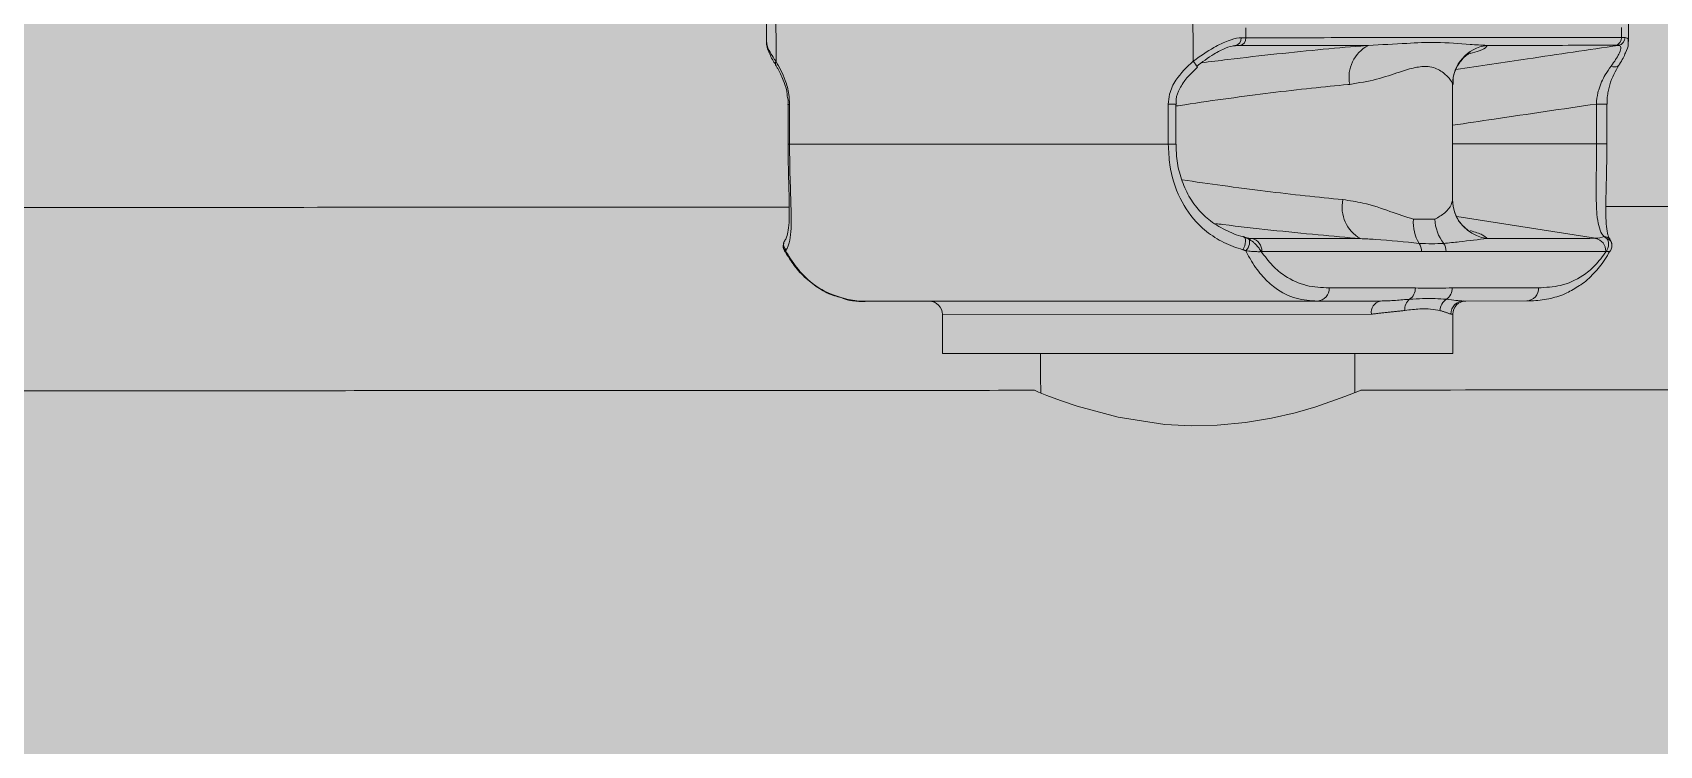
# Model space of a CAD drawing. Header units: millimetres. Extents: x 7964926 to 16080295, y -6277184 to -2986664.
# Drawn here: x 8008879.1 to 8009003.5, y -3080653.7 to -3080599.3 of the extents above; entities that cross this region are included whole.
import ezdxf

# ---------------------------------------------------------------- set-up
doc = ezdxf.new("R2010")
doc.units = ezdxf.units.MM
doc.header["$LTSCALE"] = 2000
doc.header["$MEASUREMENT"] = 0
doc.layers.add('L - paving', color=9, linetype='Continuous', lineweight=5)
doc.layers.add('L-HATCH', color=8, linetype='Continuous', lineweight=5)

# ---------------------------------------------------------------- blocks, each defined once
blk = doc.blocks.new('gym')
at = {"linetype": 'Continuous', "lineweight": 15}
for p, q in [((-3609.82, 58.01), (-3609.81, 53.66)), ((-3577.93, 53.68), (-3577.94, 58.03)), ((-3573.89, 56.24), (-3573.89, 55.47)), ((-3545.19, 55.49), (-3545.19, 56.26)), ((-3608.78, 50.38), (-3608.88, 50.38)), ((-3579.83, 50.39), (-3579.25, 50.39)), ((-3546.31, 50.41), (-3547.1, 50.41)), ((-3546.31, 50.41), (-3546.31, 50.41)), ((-3608.78, 47.34), (-3608.88, 47.34)), ((-3608.78, 47.34), (-3579.83, 47.35)), ((-3579.83, 47.35), (-3579.25, 47.35)), ((-3558.09, 47.36), (-3547.1, 47.37)), ((-3546.3, 47.37), (-3547.1, 47.37)), ((-3557.78, 41.81), (-3547.16, 40.15)), ((-3573.91, 40.2), (-3573.44, 40.13)), ((-3567.53, 36.36), (-3560.94, 36.36)), ((-3558.12, 36.36), (-3551.53, 36.37)), ((-3602.75, 35.34), (-3568.42, 35.36)), ((-3563.62, 35.36), (-3568.42, 35.36)), ((-3552.42, 35.37), (-3557.23, 35.36)), ((-3564.3, 34.36), (-3597.09, 34.34)), ((-3558.08, 34.36), (-3558.22, 34.36)), ((-3597.09, 31.34), (-3558.08, 31.36))]:
    blk.add_line(p, q, dxfattribs=at)
at = {"linetype": 'Continuous', "lineweight": 15, "flags": 128}
for points in [[(-3545.38, 53.37), (-3545.39, 53.37), (-3545.46, 53.29), (-3545.57, 53.25), (-3545.7, 53.24), (-3545.84, 53.25), (-3545.98, 53.3)], [(-3558.09, 43.11), (-3558.05, 42.57), (-3557.92, 42.1)], [(-3574.12, 39.28), (-3574.04, 39.42), (-3573.98, 39.58), (-3573.94, 39.75), (-3573.92, 39.92), (-3573.93, 40.06), (-3573.96, 40.17), (-3574.02, 40.25), (-3574.08, 40.27)], [(-3573.9, 39.2), (-3573.81, 39.31), (-3573.73, 39.43), (-3573.67, 39.57), (-3573.63, 39.71), (-3573.61, 39.85), (-3573.62, 39.97), (-3573.65, 40.06), (-3573.71, 40.13)], [(-3565.11, 28.55), (-3565.2, 28.51), (-3566.32, 28.06), (-3568.56, 27.28), (-3570.12, 26.83), (-3571.95, 26.4), (-3573.92, 26.07), (-3576.08, 25.87), (-3578.06, 25.83), (-3580.1, 25.94), (-3583.65, 26.49), (-3586.78, 27.33), (-3588.07, 27.77), (-3589.1, 28.15), (-3589.75, 28.41), (-3590.06, 28.54), (-3590.08, 28.54), (-3590.08, 28.54)]]:
    blk.add_lwpolyline(points, dxfattribs=at)
at = {"linetype": 'Continuous', "lineweight": 15}
for centre, radius, start, end in [((-3574.83, 55.42), 0.565, 285.1948, 4.9705), ((-3574.47, 55.45), 0.582, 282.0139, 2.5046), ((-3563.29, 52.47), 2.72, 117.2461, 191.7795), ((-3555.1, 51.91), 3, 97.1319, 179.9471), ((-3545.77, 55.46), 0.582, 282.0115, 2.5069), ((-3545.51, 55.48), 0.595, 279.7669, 0.7882), ((-3609.52, 53.5), 0.335, 152.4102, 209.9253), ((-3579.45, 52.21), 2.11, 28.4398, 43.9331), ((-3563.81, 42.52), 2.73, 167.5841, 240.9444), ((-3557.93, 41.37), 3.17, 175.742, 210.4881), ((-3556.23, 41.75), 3.23, 182.5516, 217.9552), ((-3555.1, 43.11), 2.99, 199.6781, 263.0453), ((-3608.65, 39.69), 0.579, 141.7627, 226.9644), ((-3573.44, 41.63), 1.5, 261.0235, 270.0149), ((-3573.64, 39.18), 0.97, 357.5581, 78.0527), ((-3547.17, 41.73), 1.58, 270.3753, 294.2733), ((-3547.36, 39.2), 0.97, 357.5574, 78.0529), ((-3546.51, 39.72), 0.562, 38.9325, 91.0705), ((-3546.47, 39.61), 0.557, 4.4563, 72.5778), ((-3608.72, 39.59), 0.539, 177.1351, 230.416), ((-3572.68, 40.81), 1.67, 268.3299, 270.0408), ((-3561.55, 39.15), 1.08, 359.7412, 34.4092), ((-3559.67, 39.15), 1.08, 359.7412, 34.4092), ((-3546.39, 40.83), 1.67, 270.0234, 271.7348), ((-3568.48, 36.31), 0.951, 273.5054, 3.128), ((-3561.97, 36.34), 1.03, 304.8869, 1.0941), ((-3559.15, 36.34), 1.03, 304.8874, 1.0936), ((-3552.48, 36.32), 0.951, 273.5051, 3.1287), ((-3598.09, 34.34), 1, 0.0323, 90.0323), ((-3563.42, 34.49), 0.888, 102.8243, 188.7075), ((-3560.75, 34.73), 0.998, 129.3838, 185.2435), ((-3558.02, 34.61), 1.04, 121.3326, 178.6564), ((-3557.23, 34.37), 0.997, 90.2371, 180.2357), ((-3557.08, 34.36), 1, 90.0323, 180.0323)]:
    blk.add_arc(centre, radius, start, end, dxfattribs=at)
for points in [[(-3610.54, 56.53), (-3610.54, 55.14)], [(-3544.65, 55.18), (-3544.65, 56.57)], [(-3574.88, 54.84), (-3574.68, 54.87)], [(-3574.35, 54.88), (-3574.68, 54.87)], [(-3574.27, 55.47), (-3573.89, 55.47)], [(-3545.41, 54.89), (-3545.65, 54.9)], [(-3545.19, 55.49), (-3544.91, 55.48)], [(-3558.1, 51.9), (-3558.09, 51.92)], [(-3558.09, 43.04), (-3558.09, 51.9)], [(-3608.88, 50.38), (-3608.88, 47.34)], [(-3579.25, 47.35), (-3579.25, 50.39)], [(-3546.3, 47.37), (-3546.31, 50.41)], [(-3608.8, 42.54), (-3740.72, 42.46)], [(-3404.78, 42.65), (-3546.38, 42.57)], [(-3561.09, 41.61), (-3559.46, 41.61)], [(-3574.08, 40.27), (-3573.71, 40.13)], [(-3546.31, 40.14), (-3546.52, 40.28)], [(-3609.04, 39.26), (-3609.06, 39.18)], [(-3573.9, 39.2), (-3574.12, 39.28)], [(-3597.09, 34.34), (-3597.09, 31.34)], [(-3561.74, 34.64), (-3564.3, 34.36)], [(-3558.22, 34.36), (-3559.06, 34.64)], [(-3558.08, 31.36), (-3558.08, 34.36)], [(-3589.59, 31.35), (-3589.58, 28.34)], [(-3565.58, 28.36), (-3565.58, 31.36)], [(-2980.78, 28.89), (-3565.11, 28.56)], [(-3590.08, 28.54), (-3765.13, 28.45)]]:
    blk.add_open_spline(points, degree=1, dxfattribs=at)
for points, knots in [([(-3610.53, 55.11), (-3610.53, 55.07), (-3610.54, 54.86), (-3610.38, 54.42), (-3610.15, 53.88), (-3609.87, 53.46), (-3609.79, 53.33)], [0, 0, 0, 0, 0.072087, 0.365663, 0.809245, 1, 1, 1, 1]), ([(-3610.51, 55.11), (-3610.51, 55.02), (-3610.49, 54.72), (-3610.15, 54.15), (-3609.86, 53.72), (-3609.81, 53.66)], [0, 0, 0, 0, 0.279918, 0.89893, 1, 1, 1, 1]), ([(-3577.93, 53.68), (-3577.4, 54.05), (-3576.49, 54.69), (-3575.27, 55.27), (-3574.6, 55.45), (-3574.32, 55.46), (-3574.27, 55.47)], [0, 0, 0, 0, 0.410436, 0.700951, 0.949355, 1, 1, 1, 1]), ([(-3574.68, 54.87), (-3574.72, 54.87), (-3574.94, 54.86), (-3575.48, 54.69), (-3576.49, 54.17), (-3577.24, 53.61), (-3577.68, 53.28)], [0, 0, 0, 0, 0.0478752, 0.2850527, 0.573065, 1, 1, 1, 1]), ([(-3577.29, 53.56), (-3576.61, 53.64), (-3574.67, 53.89), (-3571.5, 54.24), (-3567.93, 54.6), (-3565.68, 54.8), (-3564.6, 54.88), (-3564.54, 54.89)], [0, 0, 0, 0, 0.147563, 0.427639, 0.706242, 0.984831, 1, 1, 1, 1]), ([(-3564.54, 54.89), (-3564.93, 54.89), (-3568.2, 54.88), (-3571.47, 54.88), (-3574.35, 54.88)], [0, 0, 0, 0, 0.119622, 1, 1, 1, 1]), ([(-3573.89, 55.47), (-3573.71, 55.47), (-3572.81, 55.47), (-3569, 55.48), (-3559.61, 55.48), (-3550.95, 55.49), (-3545.19, 55.49)], [0, 0, 0, 0, 0.018947, 0.094737, 0.397896, 1, 1, 1, 1]), ([(-3564.54, 54.89), (-3563.54, 54.94), (-3561.73, 55.04), (-3559.14, 55.17), (-3557.1, 54.98), (-3555.89, 54.91), (-3555.47, 54.89)], [0, 0, 0, 0, 0.29243, 0.531711, 0.836543, 1, 1, 1, 1]), ([(-3545.41, 54.89), (-3547.72, 54.55), (-3551.87, 53.93), (-3556.01, 53.32), (-3557.84, 53.05)], [0, 0, 0, 0, 0.559451, 1, 1, 1, 1]), ([(-3555.47, 54.89), (-3555.48, 54.85), (-3555.51, 54.73), (-3555.84, 54.53), (-3556.5, 54.33), (-3556.74, 54.26)], [0, 0, 0, 0, 0.221538, 0.715844, 1, 1, 1, 1]), ([(-3545.65, 54.9), (-3545.83, 54.9), (-3546.74, 54.9), (-3550.01, 54.89), (-3553.1, 54.89), (-3555.47, 54.89)], [0, 0, 0, 0, 0.0554093, 0.2770436, 1, 1, 1, 1]), ([(-3545.98, 53.3), (-3545.95, 53.35), (-3545.67, 53.73), (-3545.33, 54.27), (-3545.2, 54.74), (-3545.29, 54.88), (-3545.39, 54.89), (-3545.41, 54.89)], [0, 0, 0, 0, 0.068044, 0.474691, 0.738908, 0.956419, 1, 1, 1, 1]), ([(-3545.39, 53.38), (-3545.37, 53.4), (-3545.13, 53.75), (-3544.89, 54.31), (-3544.65, 54.81), (-3544.67, 55.1), (-3544.67, 55.15)], [0, 0, 0, 0, 0.043378, 0.518916, 0.921041, 1, 1, 1, 1]), ([(-3544.91, 55.48), (-3544.79, 55.46), (-3544.63, 55.43), (-3544.67, 55.22), (-3544.68, 55.18)], [0, 0, 0, 0, 0.789705, 1, 1, 1, 1]), ([(-3609.81, 53.66), (-3609.56, 53.21), (-3609.15, 52.49), (-3608.82, 51.28), (-3608.79, 50.63), (-3608.78, 50.38)], [0, 0, 0, 0, 0.500934, 0.803086, 1, 1, 1, 1]), ([(-3579.83, 50.39), (-3579.81, 50.65), (-3579.75, 51.3), (-3579.17, 52.5), (-3578.41, 53.23), (-3577.93, 53.68)], [0, 0, 0, 0, 0.1969139, 0.499064, 1, 1, 1, 1]), ([(-3558.05, 51.9), (-3558.06, 52.08), (-3558.08, 52.54), (-3557.82, 53.18), (-3557.46, 53.74), (-3557.1, 54.08), (-3556.86, 54.26), (-3556.74, 54.31), (-3556.76, 54.31), (-3556.76, 54.31)], [0, 0, 0, 0, 0.109969, 0.281025, 0.435284, 0.581942, 0.733859, 0.908421, 1, 1, 1, 1]), ([(-3609.81, 53.33), (-3609.77, 53.27), (-3609.57, 52.95), (-3609.27, 52.32), (-3609.01, 51.6), (-3608.96, 51.15), (-3608.95, 51.02)], [0, 0, 0, 0, 0.1168668, 0.5325951, 0.8708573, 1, 1, 1, 1]), ([(-3579.21, 50.4), (-3579.22, 50.52), (-3579.25, 50.93), (-3578.95, 51.64), (-3578.4, 52.48), (-3577.88, 52.96), (-3577.59, 53.22)], [0, 0, 0, 0, 0.108846, 0.369181, 0.66062, 1, 1, 1, 1]), ([(-3558.09, 51.92), (-3558.15, 52.05), (-3558.26, 52.3), (-3558.93, 52.97), (-3559.83, 53.34), (-3560.94, 53.23), (-3562.24, 52.84), (-3563.85, 52.25), (-3565.26, 52.03), (-3565.96, 51.91)], [0, 0, 0, 0, 0.169704, 0.319964, 0.469682, 0.585046, 0.700712, 0.850543, 1, 1, 1, 1]), ([(-3547.1, 50.41), (-3547.08, 50.71), (-3547.04, 51.08), (-3546.83, 51.85), (-3546.5, 52.57), (-3546.13, 53.09), (-3545.98, 53.3)], [0, 0, 0, 0, 0.249126, 0.316204, 0.71782, 1, 1, 1, 1]), ([(-3546.17, 51.46), (-3546.14, 51.6), (-3546.05, 52.05), (-3545.77, 52.71), (-3545.51, 53.15), (-3545.38, 53.37)], [0, 0, 0, 0, 0.176343, 0.582644, 1, 1, 1, 1]), ([(-3608.95, 51.02), (-3608.92, 50.88), (-3608.88, 50.67), (-3608.89, 50.45), (-3608.9, 50.38)], [0, 0, 0, 0, 0.697979, 1, 1, 1, 1]), ([(-3565.96, 51.91), (-3566, 51.91), (-3566.93, 51.82), (-3568.88, 51.63), (-3571.96, 51.27), (-3575.23, 50.84), (-3577.69, 50.5), (-3579.02, 50.29), (-3579.25, 50.26)], [0, 0, 0, 0, 0.0127292, 0.2432243, 0.4805691, 0.7125821, 0.9513987, 1, 1, 1, 1]), ([(-3546.29, 50.41), (-3546.29, 50.64), (-3546.29, 51), (-3546.2, 51.33), (-3546.17, 51.46)], [0, 0, 0, 0, 0.604984, 1, 1, 1, 1]), ([(-3608.78, 50.38), (-3608.78, 49.98), (-3608.78, 48.96), (-3608.78, 47.95), (-3608.78, 47.34)], [0, 0, 0, 0, 0.394495, 1, 1, 1, 1]), ([(-3579.83, 47.35), (-3579.83, 47.75), (-3579.83, 48.77), (-3579.83, 49.78), (-3579.83, 50.39)], [0, 0, 0, 0, 0.394495, 1, 1, 1, 1]), ([(-3558.09, 48.79), (-3557.03, 48.95), (-3553.37, 49.49), (-3549.71, 50.03), (-3547.1, 50.41)], [0, 0, 0, 0, 0.288775, 1, 1, 1, 1]), ([(-3547.1, 47.37), (-3547.1, 47.75), (-3547.1, 48.76), (-3547.1, 49.78), (-3547.1, 50.41)], [0, 0, 0, 0, 0.371972, 1, 1, 1, 1]), ([(-3608.78, 47.34), (-3608.77, 46.8), (-3608.76, 45.36), (-3608.68, 43.13), (-3608.63, 41.31), (-3608.71, 40.16), (-3608.85, 39.57), (-3608.99, 39.34), (-3609.04, 39.26)], [0, 0, 0, 0, 0.139891, 0.378987, 0.615666, 0.76982, 0.924152, 1, 1, 1, 1]), ([(-3608.88, 47.34), (-3608.88, 46.88), (-3608.88, 45.92), (-3608.85, 44.77), (-3608.83, 44.15), (-3608.83, 43.97)], [0, 0, 0, 0, 0.389649, 0.819572, 1, 1, 1, 1]), ([(-3574.12, 39.28), (-3574.37, 39.36), (-3575.12, 39.59), (-3576.3, 40.18), (-3577.75, 41.32), (-3579.03, 43.15), (-3579.74, 45.37), (-3579.8, 46.82), (-3579.83, 47.35)], [0, 0, 0, 0, 0.075847, 0.23018, 0.384335, 0.621012, 0.860109, 1, 1, 1, 1]), ([(-3574.05, 40.27), (-3574.07, 40.27), (-3574.58, 40.37), (-3575.51, 40.78), (-3576.71, 41.5), (-3577.7, 42.49), (-3578.45, 43.65), (-3578.96, 44.99), (-3579.22, 46.25), (-3579.22, 47.05), (-3579.22, 47.35)], [0, 0, 0, 0, 0.006556, 0.165187, 0.332054, 0.473734, 0.624199, 0.76928, 0.910904, 1, 1, 1, 1]), ([(-3546.52, 40.28), (-3546.58, 40.35), (-3546.75, 40.56), (-3546.94, 41.08), (-3547.1, 42.08), (-3547.13, 43.68), (-3547.1, 45.64), (-3547.1, 46.9), (-3547.1, 47.37)], [0, 0, 0, 0, 0.078869, 0.236479, 0.393843, 0.629317, 0.863628, 1, 1, 1, 1]), ([(-3546.36, 43.69), (-3546.36, 43.94), (-3546.34, 44.61), (-3546.31, 45.86), (-3546.31, 46.87), (-3546.3, 47.37)], [0, 0, 0, 0, 0.218926, 0.610676, 1, 1, 1, 1]), ([(-3608.83, 43.97), (-3608.82, 43.71), (-3608.8, 43), (-3608.79, 42.03), (-3608.82, 41.1), (-3608.92, 40.44), (-3609.04, 40.12), (-3609.1, 40.06), (-3609.11, 40.05)], [0, 0, 0, 0, 0.117609, 0.321327, 0.524752, 0.726825, 0.932624, 1, 1, 1, 1]), ([(-3578.77, 44.62), (-3577.74, 44.47), (-3575.6, 44.16), (-3572.42, 43.75), (-3569.29, 43.38), (-3567.43, 43.2), (-3566.48, 43.11)], [0, 0, 0, 0, 0.238748, 0.494975, 0.743862, 1, 1, 1, 1]), ([(-3546.07, 40.08), (-3546.07, 40.09), (-3546.12, 40.13), (-3546.23, 40.39), (-3546.35, 41), (-3546.39, 41.93), (-3546.38, 42.84), (-3546.37, 43.49), (-3546.36, 43.69)], [0, 0, 0, 0, 0.034927, 0.242558, 0.465929, 0.685418, 0.902369, 1, 1, 1, 1]), ([(-3566.48, 43.11), (-3565.96, 43.03), (-3564.65, 42.84), (-3562.8, 42.17), (-3561.67, 41.8), (-3561.09, 41.61)], [0, 0, 0, 0, 0.242893, 0.617324, 1, 1, 1, 1]), ([(-3559.46, 41.61), (-3559.19, 41.76), (-3558.62, 42.07), (-3558.16, 42.73), (-3558.13, 42.94), (-3558.11, 43.04)], [0, 0, 0, 0, 0.339953, 0.697733, 1, 1, 1, 1]), ([(-3565.14, 40.13), (-3566.2, 40.22), (-3568.35, 40.41), (-3571.93, 40.77), (-3574.6, 41.07), (-3576.03, 41.25), (-3576.22, 41.27)], [0, 0, 0, 0, 0.314158, 0.63749, 0.951626, 1, 1, 1, 1]), ([(-3556.76, 40.68), (-3556.75, 40.67), (-3556.73, 40.67), (-3556.86, 40.73), (-3557.14, 40.93), (-3557.53, 41.34), (-3557.83, 41.77), (-3557.9, 42.07), (-3557.91, 42.11)], [0, 0, 0, 0, 0.106427, 0.348212, 0.556054, 0.757669, 0.969044, 1, 1, 1, 1]), ([(-3609.1, 40.03), (-3609.13, 39.99), (-3609.21, 39.9), (-3609.25, 39.74), (-3609.25, 39.65), (-3609.25, 39.62)], [0, 0, 0, 0, 0.324471, 0.734559, 1, 1, 1, 1]), ([(-3573.67, 40.15), (-3573.69, 40.15), (-3573.75, 40.16), (-3573.82, 40.19), (-3573.87, 40.2)], [0, 0, 0, 0, 0.304267, 1, 1, 1, 1]), ([(-3573.71, 40.13), (-3573.57, 40.04), (-3573.37, 39.91), (-3573.11, 39.65), (-3572.94, 39.46), (-3572.82, 39.29), (-3572.78, 39.23), (-3572.75, 39.19), (-3572.74, 39.17), (-3572.73, 39.16), (-3572.73, 39.15), (-3572.73, 39.14), (-3572.73, 39.14)], [0, 0, 0, 0, 0.298358, 0.443723, 0.755229, 0.865551, 0.923735, 0.956251, 0.974787, 0.985444, 0.995749, 1, 1, 1, 1]), ([(-3573.44, 40.13), (-3573.14, 40.13), (-3571.63, 40.13), (-3568.86, 40.13), (-3566.4, 40.13), (-3565.14, 40.13)], [0, 0, 0, 0, 0.109139, 0.545688, 1, 1, 1, 1]), ([(-3560.66, 39.76), (-3561.74, 39.88), (-3563.15, 40.03), (-3564.76, 40.11), (-3565.14, 40.13)], [0, 0, 0, 0, 0.766572, 1, 1, 1, 1]), ([(-3555.46, 40.14), (-3556.14, 40.05), (-3557.15, 39.93), (-3558.38, 39.8), (-3558.78, 39.76)], [0, 0, 0, 0, 0.668914, 1, 1, 1, 1]), ([(-3556.73, 40.74), (-3556.39, 40.63), (-3555.69, 40.4), (-3555.54, 40.23), (-3555.46, 40.14)], [0, 0, 0, 0, 0.490133, 1, 1, 1, 1]), ([(-3555.46, 40.14), (-3555.11, 40.14), (-3552.35, 40.14), (-3549.58, 40.14), (-3547.16, 40.15)], [0, 0, 0, 0, 0.126899, 1, 1, 1, 1]), ([(-3546.34, 39.16), (-3546.34, 39.16), (-3546.34, 39.16), (-3546.33, 39.17), (-3546.33, 39.18), (-3546.31, 39.2), (-3546.3, 39.24), (-3546.26, 39.31), (-3546.2, 39.47), (-3546.16, 39.67), (-3546.17, 39.92), (-3546.25, 40.05), (-3546.31, 40.14)], [0, 0, 0, 0, 0.0042625, 0.0145703, 0.0252126, 0.0437447, 0.0762646, 0.1344561, 0.2447737, 0.5562764, 0.7016443, 1, 1, 1, 1]), ([(-3545.92, 39.65), (-3545.93, 39.72), (-3545.94, 39.85), (-3546.01, 40), (-3546.06, 40.06), (-3546.07, 40.07)], [0, 0, 0, 0, 0.462534, 0.96013, 1, 1, 1, 1]), ([(-3609.26, 39.62), (-3609.26, 39.56), (-3609.26, 39.43), (-3609.2, 39.26), (-3609.15, 39.17), (-3609.12, 39.13)], [0, 0, 0, 0, 0.295431, 0.68827, 1, 1, 1, 1]), ([(-3609.06, 39.18), (-3609.1, 39.16), (-3609.14, 39.14), (-3609.13, 39.13), (-3609.13, 39.13)], [0, 0, 0, 0, 0.894014, 1, 1, 1, 1]), ([(-3609.12, 39.14), (-3608.89, 38.77), (-3608.4, 37.98), (-3607.51, 37.03), (-3606.47, 36.26), (-3605.56, 35.79), (-3605.01, 35.67), (-3604.84, 35.63)], [0, 0, 0, 0, 0.190766, 0.414671, 0.648503, 0.893326, 1, 1, 1, 1]), ([(-3609.06, 39.18), (-3608.9, 38.91), (-3608.45, 38.16), (-3607.61, 37.17), (-3606.34, 36.13), (-3605.36, 35.8), (-3604.77, 35.6)], [0, 0, 0, 0, 0.132278, 0.372736, 0.619054, 1, 1, 1, 1]), ([(-3568.42, 35.36), (-3568.97, 35.39), (-3570.06, 35.46), (-3571.47, 36.14), (-3572.61, 37.18), (-3573.35, 38.17), (-3573.76, 38.93), (-3573.9, 39.2)], [0, 0, 0, 0, 0.2807787, 0.5672331, 0.7355263, 0.9075259, 1, 1, 1, 1]), ([(-3573.9, 39.2), (-3573.75, 39.18), (-3573.52, 39.16), (-3573.22, 39.14), (-3573.02, 39.13), (-3572.88, 39.13), (-3572.81, 39.13), (-3572.77, 39.14), (-3572.75, 39.14), (-3572.74, 39.14), (-3572.73, 39.14), (-3572.73, 39.14), (-3572.73, 39.14), (-3572.73, 39.14)], [0, 0, 0, 0, 0.297241, 0.449271, 0.712119, 0.836835, 0.905834, 0.945426, 0.968346, 0.981642, 0.989361, 0.995883, 1, 1, 1, 1]), ([(-3572.73, 39.14), (-3572.44, 38.77), (-3571.87, 38.01), (-3570.71, 37.08), (-3569.25, 36.44), (-3568.11, 36.39), (-3567.53, 36.36)], [0, 0, 0, 0, 0.181629, 0.367555, 0.679809, 1, 1, 1, 1]), ([(-3560.47, 39.15), (-3562.12, 39.15), (-3566.19, 39.14), (-3570.26, 39.14), (-3572.68, 39.14)], [0, 0, 0, 0, 0.405733, 1, 1, 1, 1]), ([(-3558.78, 39.76), (-3559.07, 39.75), (-3559.68, 39.72), (-3560.33, 39.75), (-3560.66, 39.76)], [0, 0, 0, 0, 0.481709, 1, 1, 1, 1]), ([(-3558.59, 39.15), (-3558.9, 39.15), (-3559.52, 39.16), (-3560.15, 39.15), (-3560.47, 39.15)], [0, 0, 0, 0, 0.481683, 1, 1, 1, 1]), ([(-3546.39, 39.15), (-3546.69, 39.15), (-3548.2, 39.15), (-3552.27, 39.15), (-3556.04, 39.15), (-3558.59, 39.15)], [0, 0, 0, 0, 0.0742829, 0.3714167, 1, 1, 1, 1]), ([(-3551.53, 36.37), (-3550.97, 36.4), (-3549.82, 36.45), (-3548.37, 37.08), (-3547.2, 38.02), (-3546.63, 38.77), (-3546.34, 39.16)], [0, 0, 0, 0, 0.31332, 0.632443, 0.814297, 1, 1, 1, 1]), ([(-3548.4, 36.54), (-3548.36, 36.56), (-3547.97, 36.79), (-3547.31, 37.44), (-3546.57, 38.29), (-3546.2, 38.95), (-3546.08, 39.18)], [0, 0, 0, 0, 0.044319, 0.439409, 0.810938, 1, 1, 1, 1]), ([(-3546.34, 39.16), (-3546.34, 39.16), (-3546.34, 39.16), (-3546.33, 39.15), (-3546.33, 39.15), (-3546.32, 39.15), (-3546.3, 39.15), (-3546.27, 39.15), (-3546.22, 39.15), (-3546.13, 39.14), (-3546.07, 39.15), (-3546.06, 39.16), (-3546.05, 39.17)], [0, 0, 0, 0, 0.006369, 0.016407, 0.028304, 0.048825, 0.084169, 0.145226, 0.251607, 0.443889, 0.849167, 1, 1, 1, 1]), ([(-3546.05, 39.17), (-3546.04, 39.18), (-3545.99, 39.25), (-3545.92, 39.42), (-3545.92, 39.59), (-3545.92, 39.65)], [0, 0, 0, 0, 0.0780862, 0.6660749, 1, 1, 1, 1]), ([(-3560.94, 36.36), (-3560.64, 36.35), (-3559.7, 36.32), (-3558.76, 36.35), (-3558.12, 36.36)], [0, 0, 0, 0, 0.321303, 1, 1, 1, 1]), ([(-3552.42, 35.38), (-3552.25, 35.38), (-3551.65, 35.37), (-3550.62, 35.52), (-3549.43, 35.89), (-3548.72, 36.34), (-3548.4, 36.54)], [0, 0, 0, 0, 0.131434, 0.459922, 0.754884, 1, 1, 1, 1]), ([(-3604.84, 35.63), (-3604.6, 35.56), (-3603.92, 35.37), (-3603.21, 35.33), (-3602.77, 35.34), (-3602.75, 35.34)], [0, 0, 0, 0, 0.337698, 0.966975, 1, 1, 1, 1]), ([(-3604.77, 35.6), (-3604.74, 35.58), (-3604.08, 35.29), (-3603.4, 35.32), (-3602.75, 35.34)], [0, 0, 0, 0, 0.044947, 1, 1, 1, 1]), ([(-3563.62, 35.36), (-3563.22, 35.37), (-3562.43, 35.4), (-3561.73, 35.47), (-3561.38, 35.5)], [0, 0, 0, 0, 0.503756, 1, 1, 1, 1]), ([(-3561.38, 35.5), (-3561.04, 35.52), (-3559.99, 35.58), (-3559.14, 35.53), (-3558.56, 35.5)], [0, 0, 0, 0, 0.321203, 1, 1, 1, 1]), ([(-3558.56, 35.5), (-3558.31, 35.47), (-3557.82, 35.4), (-3557.43, 35.38), (-3557.23, 35.36)], [0, 0, 0, 0, 0.503584, 1, 1, 1, 1]), ([(-3559.06, 34.64), (-3559.52, 34.71), (-3560.24, 34.83), (-3561.35, 34.69), (-3561.74, 34.64)], [0, 0, 0, 0, 0.644528, 1, 1, 1, 1])]:
    blk.add_open_spline(points, degree=3, knots=knots, dxfattribs=at)

msp = doc.modelspace()

# ---------------------------------------------------------------- hatches: boundary and pattern name
at = {"layer": 'L - paving'}
h = msp.add_hatch(dxfattribs=at)
h.set_pattern_fill('ANSI36', color=37, scale=1000)
h.paths.add_polyline_path([(7997249.07, -3079450.78), (7997249.07, -3078947.26), (7999248.19, -3078947.26), (7999248.19, -3079450.78)], flags=16)
h.paths.add_polyline_path([(8000120.75, -3079437.9), (8000120.75, -3078934.38), (8002119.87, -3078934.38), (8002119.87, -3079437.9)], flags=16)
h.paths.add_polyline_path([(8015248.98, -3079419.06), (8015248.98, -3078915.54), (8017248.09, -3078915.54), (8017248.09, -3079419.06)], flags=16)
h.paths.add_polyline_path([(8018120.65, -3079406.18), (8018120.65, -3078902.67), (8020119.77, -3078902.67), (8020119.77, -3079406.18)], flags=16)
h.paths.add_polyline_path([(7999236.28, -3080456.15), (7999236.28, -3081256.15), (7998436.28, -3081256.15), (7998436.28, -3080456.15)], flags=16)
h.paths.add_polyline_path([(8022495, -3080470.58), (8022495, -3079512), (8023637.09, -3079512), (8023636.13, -3080473.42)])
h.paths.add_polyline_path([(7993153.39, -3080728.49), (7993153.39, -3080434.64), (7993447.24, -3080434.64), (7993447.24, -3080728.49)], flags=16)
h.paths.add_polyline_path([(8007659.24, -3081506.43), (8007659.24, -3081212.58), (8007953.09, -3081212.58), (8007953.09, -3081506.43)], flags=16)
h.paths.add_polyline_path([(8022154.16, -3081211.82), (8022448, -3081211.82), (8022448, -3081505.66), (8022154.16, -3081505.66)], flags=16)
h.paths.add_polyline_path([(8017889.53, -3079143.18), (8017889.53, -3079543.18), (8017489.53, -3079543.18), (8017489.53, -3079143.18)], flags=16)
h.paths.add_polyline_path([(8020361.12, -3079138.13), (8020761.12, -3079138.13), (8020761.12, -3079538.13), (8020361.12, -3079538.13)], flags=16)
h.paths.add_polyline_path([(7999889.63, -3079174.9), (7999889.63, -3079574.9), (7999489.63, -3079574.9), (7999489.63, -3079174.9)], flags=16)
h.paths.add_polyline_path([(7997011.95, -3079179.96), (7997011.95, -3079579.96), (7996611.95, -3079579.96), (7996611.95, -3079179.96)], flags=16)
edge = h.paths.add_edge_path()
edge.add_arc((7997107.17, -3072809.97), 8900, 253.968729, 267.611384)
edge.add_line((7996736.24, -3081702.23), (7996736.24, -3080509.97))
edge.add_line((7996736.24, -3080509.97), (7998136.24, -3080509.97))
edge.add_line((7998136.24, -3080509.97), (7998136.24, -3081709.97))
edge.add_line((7998136.24, -3081709.97), (8001236.23, -3081709.97))
edge.add_line((8001236.23, -3081709.97), (8001236.23, -3080509.96))
edge.add_line((8001236.23, -3080509.96), (8002636.23, -3080509.96))
edge.add_line((8002636.23, -3080509.96), (8002636.23, -3081709.97))
edge.add_line((8002636.23, -3081709.97), (8005736.22, -3081709.97))
edge.add_line((8005736.22, -3081709.97), (8005736.22, -3080509.96))
edge.add_line((8005736.22, -3080509.96), (8007136.22, -3080509.96))
edge.add_line((8007136.22, -3080509.96), (8007136.22, -3081711.18))
edge.add_line((8007136.22, -3081711.18), (8010236.21, -3081711.18))
edge.add_line((8010236.21, -3081711.18), (8010236.21, -3080509.96))
edge.add_line((8010236.21, -3080509.96), (8011636.21, -3080509.96))
edge.add_line((8011636.21, -3080509.96), (8011636.21, -3081709.97))
edge.add_line((8011636.21, -3081709.97), (8011636.69, -3081709.97))
edge.add_line((8011636.69, -3081709.97), (8011636.69, -3080909.97))
edge.add_line((8011636.69, -3080909.97), (8012436.69, -3080909.97))
edge.add_line((8012436.69, -3080909.97), (8012436.69, -3081709.97))
edge.add_line((8012436.69, -3081709.97), (8014736.2, -3081709.97))
edge.add_line((8014736.2, -3081709.97), (8014736.2, -3080509.96))
edge.add_line((8014736.2, -3080509.96), (8016136.2, -3080509.96))
edge.add_line((8016136.2, -3080509.96), (8016136.2, -3081709.97))
edge.add_line((8016136.2, -3081709.97), (8019236.19, -3081709.97))
edge.add_line((8019236.19, -3081709.97), (8019236.19, -3080509.96))
edge.add_line((8019236.19, -3080509.96), (8020636.19, -3080509.96))
edge.add_line((8020636.19, -3080509.96), (8020636.19, -3081709.97))
edge.add_line((8020636.19, -3081709.97), (8023636.13, -3081709.97))
edge.add_line((8023636.13, -3081709.97), (8023636.13, -3078632.71))
edge.add_line((8023636.13, -3078632.71), (8021648.36, -3078636.21))
edge.add_line((8021648.36, -3078636.21), (8021648.36, -3079296.46))
edge.add_line((8021648.36, -3079296.46), (8020848.36, -3079296.46))
edge.add_line((8020848.36, -3079296.46), (8020848.36, -3078637.62))
edge.add_line((8020848.36, -3078637.62), (8014852.05, -3078648.19))
edge.add_line((8014852.05, -3078648.19), (8014852.05, -3079148.25))
edge.add_line((8014852.05, -3079148.25), (8015011.85, -3079148.25))
edge.add_line((8015011.85, -3079148.25), (8015011.85, -3079548.25))
edge.add_line((8015011.85, -3079548.25), (8014852.05, -3079548.25))
edge.add_line((8014852.05, -3079548.25), (8014852.05, -3079869.39))
edge.add_line((8014852.05, -3079869.39), (8002535.81, -3079869.39))
edge.add_line((8002535.81, -3079869.39), (8002535.81, -3078669.9))
edge.add_line((8002535.81, -3078669.9), (7992415.75, -3078687.73))
edge.add_line((7992415.75, -3078687.73), (7992419.85, -3081014.39))
edge.add_arc((7992136.25, -3090109.97), 9100, 73.968729, 88.214098, ccw=False)

# ---------------------------------------------------------------- block references
at = {"layer": 'L-HATCH', "color": 2}
msp.add_blockref('gym', (8012545.74, -3080655.13), dxfattribs=at)

doc.saveas('drawing.dxf')
